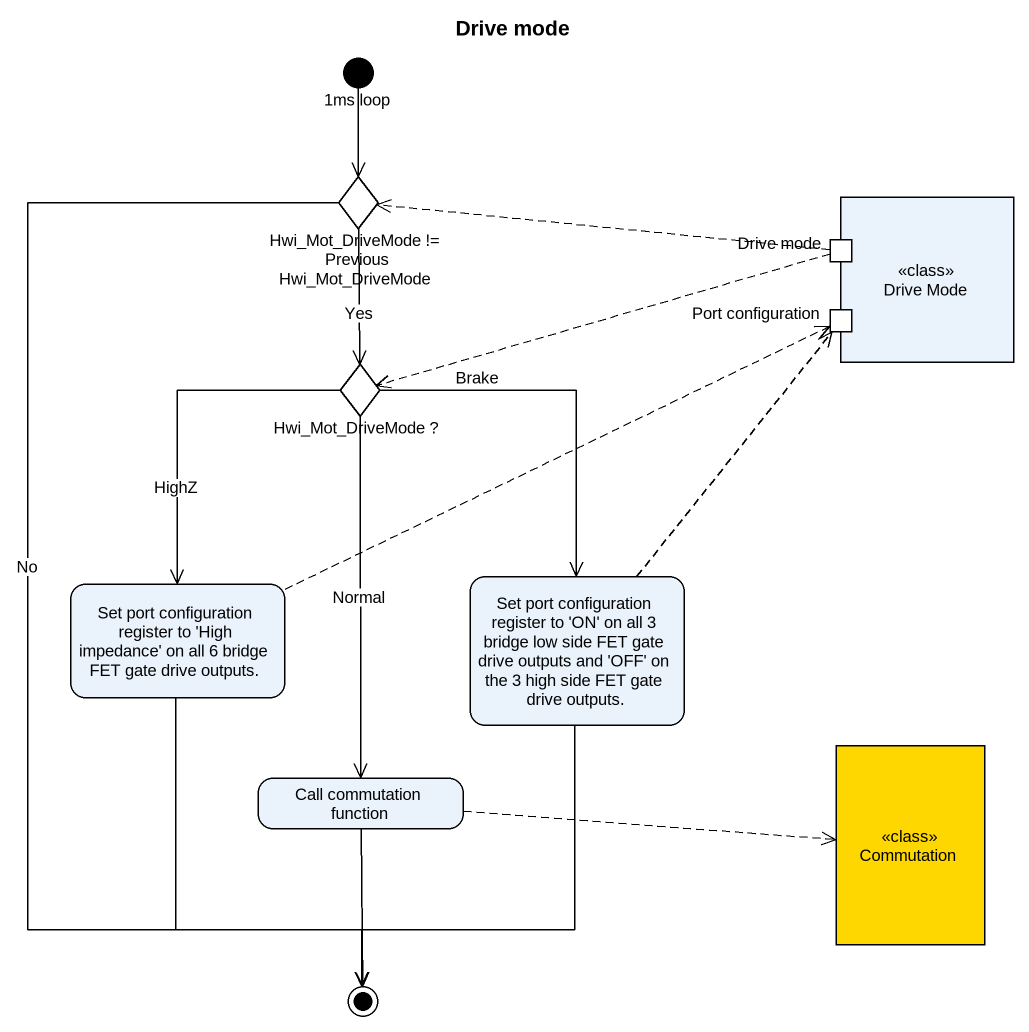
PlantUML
@startuml
title Drive mode
hide empty description
state "1ms loop" as i1ms_loop <<start>>
state "Hwi_Mot_DriveMode != Previous Hwi_Mot_DriveMode" as Hwi_Mot_DriveMode_Previous <<choice>>
state "Drive Mode" as Drive_Mode <<class>> {
  state "Drive mode" as Drive_mode <<outputPin>>
  state "Port configuration" as Port_configuration <<inputPin>>
}
state "Hwi_Mot_DriveMode ?" as Hwi_Mot_DriveMode <<choice>>
state "Set port configuration register to 'High impedance' on all 6 bridge FET gate drive outputs." as Set_port_configuration
state "Set port configuration register to 'ON' on all 3 bridge low side FET gate drive outputs and 'OFF' on the 3 high side FET gate drive outputs." as Set_port_configuration_2
state "Call commutation function" as Call_commutation_function
state Commutation <<class>> #FFD700
i1ms_loop --> Hwi_Mot_DriveMode_Previous
Hwi_Mot_DriveMode_Previous --> Hwi_Mot_DriveMode : Yes
Drive_mode -left[dashed]-> Hwi_Mot_DriveMode_Previous
Drive_mode -left[dashed]-> Hwi_Mot_DriveMode
Hwi_Mot_DriveMode --> Set_port_configuration : HighZ
Hwi_Mot_DriveMode --> Set_port_configuration_2 : Brake
Hwi_Mot_DriveMode --> Call_commutation_function : Normal
Set_port_configuration -right[dashed]-> Port_configuration
Set_port_configuration_2 -up[dashed]-> Port_configuration
Call_commutation_function -right[dashed]-> Commutation
Hwi_Mot_DriveMode_Previous --> [*] : No
Set_port_configuration --> [*]
Set_port_configuration_2 --> [*]
Call_commutation_function --> [*]
@enduml
